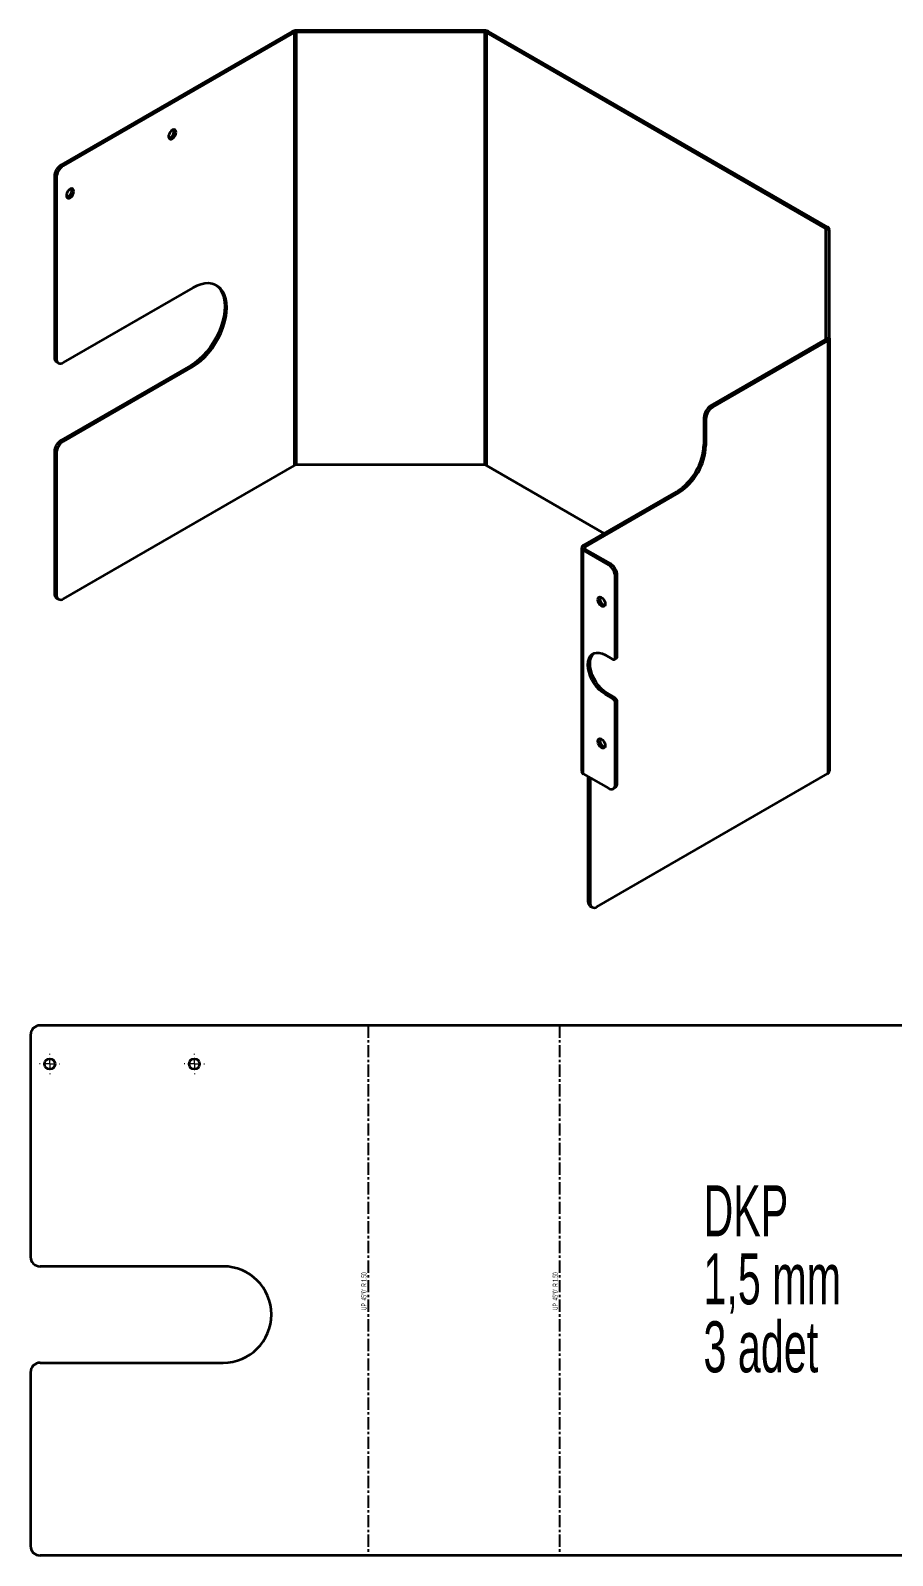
# Model space of a CAD drawing. Header units: millimetres. Extents: x -266 to 628, y -158 to 712.
# Drawn here: x -266 to 181, y -158 to 633 of the extents above; entities that cross this region are included whole.
import ezdxf

# ---------------------------------------------------------------- set-up
doc = ezdxf.new("R2010")
doc.units = ezdxf.units.MM
doc.linetypes.add('CENTER', pattern=[10.16, 6.35, -1.27, 1.27, -1.27])
doc.styles.add('SLDTEXTSTYLE0', font='TXT', dxfattribs={"width": 0.605})
doc.styles.add('SLDTEXTSTYLE1', font='TXT', dxfattribs={"width": 0.574118})

# ---------------------------------------------------------------- blocks, each defined once
blk = doc.blocks.new('SW_CENTERMARKSYMBOL_2')
at = {"color": 0, "linetype": 'Continuous', "lineweight": 18}
for p, q in [((-5, 0), (-5.25, 0)), ((0, 0), (-2.5, 0)), ((0, 5), (0, 5.25)), ((0, 0), (0, 2.5)), ((0, 0), (0, -2.5)), ((0, 0), (2.5, 0)), ((5, 0), (5.25, 0)), ((0, -5), (0, -5.25))]:
    blk.add_line(p, q, dxfattribs=at)
blk = doc.blocks.new('SW_CENTERMARKSYMBOL_3')
at = {"color": 0, "linetype": 'Continuous', "lineweight": 18}
for p, q in [((-5, 0), (-5.25, 0)), ((0, 0), (-2.5, 0)), ((0, 5), (0, 5.25)), ((0, 0), (0, 2.5)), ((0, 0), (0, -2.5)), ((0, 0), (2.5, 0)), ((5, 0), (5.25, 0)), ((0, -5), (0, -5.25))]:
    blk.add_line(p, q, dxfattribs=at)

msp = doc.modelspace()

# ---------------------------------------------------------------- linework, layer by layer
at = {"color": 7, "linetype": 'Continuous', "lineweight": 35}
for p, q in [((-130.67, 632.44), (-250.44, 563.29)), ((-129.61, 631.82), (-249.38, 562.68)), ((-129.61, 631.82), (-130.67, 632.44)), ((-129.61, 631.82), (-129.61, 407.27)), ((-128.55, 632.94), (-128.55, 632.08)), ((-30.79, 632.94), (-128.55, 632.94)), ((-30.79, 632.08), (-128.55, 632.08)), ((-128.55, 632.08), (-128.55, 407.53)), ((-30.79, 632.08), (-30.79, 632.94)), ((-30.79, 632.08), (-30.79, 407.53)), ((-28.67, 632.44), (-29.73, 631.82)), ((-29.73, 631.82), (-29.73, 407.27)), ((146.16, 530.28), (-29.73, 631.82)), ((147.23, 530.89), (-28.67, 632.44)), ((-250.44, 563.29), (-249.38, 562.68)), ((-252.91, 556.56), (-253.97, 557.17)), ((-253.97, 557.17), (-253.97, 463.27)), ((-252.91, 556.56), (-252.91, 462.66)), ((146.16, 530.28), (147.23, 530.89)), ((146.16, 530.28), (146.16, 472.62)), ((148.1, 529.67), (146.6, 529.67)), ((146.6, 473.24), (146.6, 529.67)), ((148.1, 473.24), (148.1, 529.67)), ((-182.2, 499.39), (-249.38, 460.61)), ((86.5, 438.18), (146.16, 472.62)), ((87.56, 437.57), (147.23, 472.01)), ((147.23, 472.01), (146.16, 472.62)), ((146.6, 473.24), (148.1, 473.24)), ((147.23, 472.01), (147.23, 247.46)), ((148.1, 473.24), (148.1, 248.69)), ((-253.97, 463.27), (-252.91, 462.66)), ((-252.94, 460.98), (-251.88, 460.37)), ((-183.26, 459.18), (-250.44, 420.4)), ((-182.2, 458.57), (-183.26, 459.18)), ((-249.38, 419.79), (-182.2, 458.57)), ((86.5, 438.18), (87.56, 437.57)), ((84.02, 431.44), (82.96, 432.06)), ((82.96, 432.06), (82.96, 418.17)), ((84.02, 431.44), (84.02, 417.56)), ((-250.44, 420.4), (-249.38, 419.79)), ((-252.91, 413.66), (-253.97, 414.28)), ((-253.97, 414.28), (-253.97, 340.79)), ((-252.91, 413.66), (-252.91, 340.17)), ((82.96, 418.17), (84.02, 417.56)), ((-129.61, 407.27), (-249.38, 338.13)), ((-30.79, 407.53), (-128.55, 407.53)), ((31.32, 372.03), (-29.73, 407.27)), ((20.39, 365.72), (68.82, 393.68)), ((21.45, 365.11), (69.88, 393.07)), ((68.82, 393.68), (69.88, 393.07)), ((19.51, 364.49), (19.51, 248.54)), ((21.45, 365.11), (20.39, 365.72)), ((21.45, 363.88), (21.45, 365.11)), ((21.45, 363.88), (20.39, 363.27)), ((20.39, 247.32), (20.39, 363.27)), ((33.47, 355.72), (20.39, 363.27)), ((34.53, 356.33), (21.45, 363.88)), ((33.47, 355.72), (34.53, 356.33)), ((38.06, 350.21), (37, 349.59)), ((37, 307.54), (37, 349.59)), ((38.06, 308.15), (38.06, 350.21)), ((-253.97, 340.79), (-252.91, 340.17)), ((-252.94, 338.5), (-251.88, 337.89)), ((31.7, 308.97), (35.59, 306.72)), ((36.59, 306.63), (37.65, 307.24)), ((37, 307.54), (38.06, 308.15)), ((31.7, 288.56), (32.76, 289.17)), ((35.59, 286.31), (31.7, 288.56)), ((36.65, 286.92), (32.76, 289.17)), ((35.59, 286.31), (36.65, 286.92)), ((38.06, 284.47), (37, 283.86)), ((37, 241.81), (37, 283.86)), ((38.06, 242.42), (38.06, 284.47)), ((20.39, 247.32), (33.47, 239.77)), ((22.86, 245.89), (22.86, 180.98)), ((23.92, 245.28), (23.92, 180.36)), ((27.46, 178.32), (147.23, 247.46)), ((35.97, 239.52), (37.03, 240.13)), ((37, 241.81), (38.06, 242.42)), ((22.86, 180.98), (23.92, 180.36)), ((23.9, 178.69), (24.96, 178.07)), ((-266.37, 111.75), (-266.37, -3.25)), ((442.65, 116.75), (-261.37, 116.75)), ((-166.37, -8.25), (-261.37, -8.25)), ((-266.37, -63.25), (-266.37, -153.25)), ((-261.37, -58.25), (-166.37, -58.25)), ((527.65, -158.25), (-261.37, -158.25))]:
    msp.add_line(p, q, dxfattribs=at)
at = {"color": 7, "linetype": 'CENTER'}
for p, q in [((-91.24, 116.75), (-91.24, -158.25)), ((8.01, 116.75), (8.01, -158.25))]:
    msp.add_line(p, q, dxfattribs=at)
at = {"color": 7, "linetype": 'Continuous', "lineweight": 35, "flags": 128}
for points in [[(-190.86, 580.13), (-190.99, 580.87), (-191.37, 581.35), (-191.94, 581.52), (-192.63, 581.35), (-193.34, 580.86), (-193.98, 580.12), (-194.46, 579.23), (-194.72, 578.32), (-194.72, 577.49), (-194.46, 576.87), (-193.98, 576.54), (-193.34, 576.54), (-192.63, 576.87), (-191.94, 577.5), (-191.37, 578.32), (-190.99, 579.24), (-190.86, 580.13)], [(-243.9, 549.51), (-244.03, 550.25), (-244.4, 550.73), (-244.97, 550.9), (-245.66, 550.73), (-246.37, 550.24), (-247.01, 549.51), (-247.49, 548.62), (-247.75, 547.7), (-247.75, 546.88), (-247.49, 546.26), (-247.01, 545.92), (-246.37, 545.92), (-245.66, 546.26), (-244.97, 546.88), (-244.4, 547.71), (-244.03, 548.63), (-243.9, 549.51)], [(-170.24, 500.92), (-170.03, 500.77), (-168.71, 499.59), (-167.61, 498.12), (-166.73, 496.37), (-166.1, 494.39), (-165.71, 492.18), (-165.58, 489.8), (-165.71, 487.26), (-166.1, 484.62), (-166.73, 481.9), (-167.61, 479.14), (-168.71, 476.39), (-170.03, 473.69), (-171.54, 471.08), (-173.22, 468.59), (-175.05, 466.26), (-176.99, 464.12), (-179.03, 462.21), (-181.13, 460.56), (-183.26, 459.18)], [(-182.2, 458.57), (-180.07, 459.95), (-177.97, 461.6), (-175.93, 463.51), (-173.99, 465.65), (-172.16, 467.98), (-170.48, 470.47), (-168.97, 473.08), (-167.65, 475.78), (-166.55, 478.53), (-165.67, 481.28), (-165.04, 484), (-164.65, 486.65), (-164.52, 489.19), (-164.65, 491.57), (-165.04, 493.77), (-165.67, 495.76), (-166.55, 497.5), (-167.65, 498.97), (-168.97, 500.16), (-170.48, 501.03), (-172.16, 501.58), (-173.99, 501.8), (-175.93, 501.69), (-177.97, 501.24), (-180.07, 500.47), (-182.2, 499.39)], [(27.99, 337.65), (28.12, 338.39), (28.49, 338.87), (29.06, 339.04), (29.75, 338.87), (30.46, 338.38), (31.1, 337.64), (31.58, 336.76), (31.84, 335.84), (31.84, 335.01), (31.58, 334.39), (31.1, 334.06), (30.46, 334.06), (29.75, 334.4), (29.06, 335.02), (28.49, 335.84), (28.12, 336.76), (27.99, 337.65)], [(29.05, 338.26), (29.18, 339), (29.19, 339.03)], [(31.7, 288.56), (30.16, 289.6), (28.68, 290.92), (27.28, 292.47), (26.02, 294.22), (24.93, 296.11), (24.04, 298.08), (23.39, 300.07), (22.99, 302.02), (22.86, 303.87), (22.99, 305.56), (23.39, 307.05), (24.04, 308.29), (24.93, 309.23), (26.02, 309.86), (27.28, 310.15), (28.68, 310.1), (30.16, 309.7), (31.7, 308.97)], [(32.76, 289.17), (31.22, 290.21), (29.74, 291.53), (28.34, 293.09), (27.08, 294.84), (25.99, 296.72), (25.11, 298.69), (24.45, 300.68), (24.06, 302.63), (23.92, 304.48), (24.06, 306.17), (24.45, 307.66), (25.11, 308.9), (25.99, 309.84), (26, 309.86)], [(27.99, 264.16), (28.12, 264.9), (28.49, 265.38), (29.06, 265.55), (29.75, 265.38), (30.46, 264.89), (31.1, 264.15), (31.58, 263.27), (31.84, 262.35), (31.84, 261.52), (31.58, 260.9), (31.1, 260.57), (30.46, 260.57), (29.75, 260.91), (29.06, 261.53), (28.49, 262.36), (28.12, 263.27), (27.99, 264.16)], [(29.05, 264.77), (29.18, 265.51), (29.19, 265.54)]]:
    msp.add_lwpolyline(points, dxfattribs=at)
at = {"color": 7, "linetype": 'Continuous', "lineweight": 35}
for centre in [(-256.37, 96.75), (-181.37, 96.75)]:
    msp.add_circle(centre, 2.75, dxfattribs=at)
for centre, radius, start, end in [((-128.63, 628.61), 4.33, 88.8559, 118.04024), ((-128.59, 629.91), 2.16, 88.8559, 118.04024), ((-30.71, 628.61), 4.33, 61.95976, 91.1441), ((-30.75, 629.91), 2.16, 61.95976, 91.1441), ((-195.52, 580.57), 3.58, 284.84511, 15.16027), ((-246.3, 556.82), 7.68, 122.60548, 177.39452), ((-245.24, 556.21), 7.68, 122.60548, 177.39452), ((-248.56, 549.96), 3.58, 284.84511, 15.16026), ((145.85, 529.59), 0.754, 5.6948, 65.62534), ((146.6, 529.52), 1.51, 5.6948, 65.62534), ((145.85, 473.31), 0.754, 294.37466, 354.3052), ((146.6, 473.39), 1.51, 294.37466, 354.3052), ((-251.52, 463), 2.46, 173.70115, 234.98667), ((-250.76, 462.31), 2.18, 170.78596, 309.20329), ((90.64, 431.71), 7.68, 122.60548, 177.39452), ((91.7, 431.09), 7.68, 122.60548, 177.39452), ((-246.3, 413.93), 7.68, 122.60548, 177.39452), ((-245.24, 413.31), 7.68, 122.60548, 177.39452), ((52.38, 419.5), 30.61, 302.48713, 357.51287), ((53.44, 418.89), 30.61, 302.48713, 357.51287), ((-128.59, 405.36), 2.16, 88.8559, 118.04024), ((-30.75, 405.36), 2.16, 61.95976, 91.1441), ((20.85, 364.49), 1.31, 110.78342, 249.21658), ((21.68, 364.49), 0.655, 110.78342, 249.21658), ((30.39, 349.86), 7.68, 2.60548, 57.39452), ((29.33, 349.24), 7.68, 2.60548, 57.39452), ((-251.52, 340.52), 2.46, 173.70115, 234.98667), ((-250.76, 339.82), 2.18, 170.78596, 309.20329), ((32.7, 338.16), 3.65, 178.34491, 254.64618), ((36.14, 307.4), 0.873, 230.79671, 9.21404), ((37.11, 308.03), 0.959, 304.05635, 7.25583), ((33.93, 283.72), 3.07, 2.60548, 57.39452), ((34.99, 284.33), 3.07, 2.60548, 57.39452), ((32.7, 264.67), 3.65, 178.34491, 254.64618), ((21.01, 248.69), 1.51, 185.6948, 245.62534), ((146.6, 248.84), 1.51, 294.37466, 354.3052), ((34.85, 241.46), 2.18, 230.79671, 9.21404), ((35.68, 242.12), 2.4, 304.05635, 7.25583), ((25.31, 180.7), 2.46, 173.70115, 234.98667), ((26.08, 180.01), 2.18, 170.78596, 309.20329), ((-261.37, 111.75), 5, 90, 180), ((-261.37, -3.25), 5, 180, 270), ((-166.37, -33.25), 25, 270, 90), ((-261.37, -63.25), 5, 90, 180), ((-261.37, -153.25), 5, 180, 270)]:
    msp.add_arc(centre, radius, start, end, dxfattribs=at)

# ---------------------------------------------------------------- block references
at = {"color": 7, "linetype": 'Continuous', "lineweight": 18}
for name, p in [('SW_CENTERMARKSYMBOL_3', (-256.37, 96.75)), ('SW_CENTERMARKSYMBOL_2', (-181.37, 96.75))]:
    msp.add_blockref(name, p, dxfattribs=at)

# ---------------------------------------------------------------- texts
at = {"color": 7, "linetype": 'Continuous', "lineweight": 0, "char_height": 26.458, "attachment_point": 1, "style": 'SLDTEXTSTYLE0'}
for s, insert in [('DKP', (82.77, 33.81)), ('1,5 mm', (82.77, -1.47)), ('3 adet', (82.77, -36.75))]:
    msp.add_mtext(s, dxfattribs=dict(at, insert=insert))
at = {"color": 7, "linetype": 'Continuous', "lineweight": 18, "char_height": 2.6458, "attachment_point": 2, "rotation": 90, "style": 'SLDTEXTSTYLE1'}
for insert in [(-94.7, -21.1), (4.55, -21.1)]:
    msp.add_mtext("UP  45°0'  R 1.50", dxfattribs=dict(at, insert=insert))

doc.saveas('drawing.dxf')
